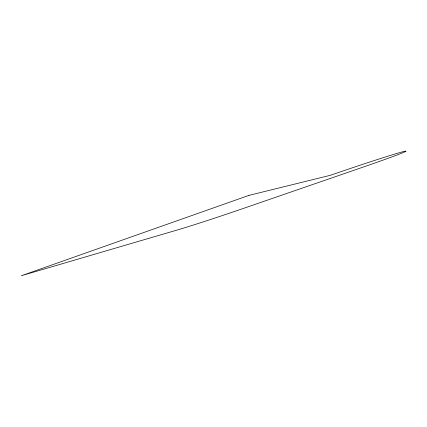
<?xml version="1.0" encoding="UTF-8"?>
<svg xmlns="http://www.w3.org/2000/svg" width="427" height="427" viewBox="0 0 427 427"><rect width="100%" height="100%" fill="white"/><g stroke="black" fill="none" stroke-linecap="round" stroke-linejoin="round"><path stroke-width="0.64" d="M248.984 195.369L21.35 275.73L176.789 230.137A54.88 1.206 -18.5 0 0 243.491 208.387L361.989 167.501A60.725 1.425 -18.7 0 0 403.606 151.532A60.725 1.425 -18.7 0 0 330.493 175.267L248.984 195.369"/></g></svg>
